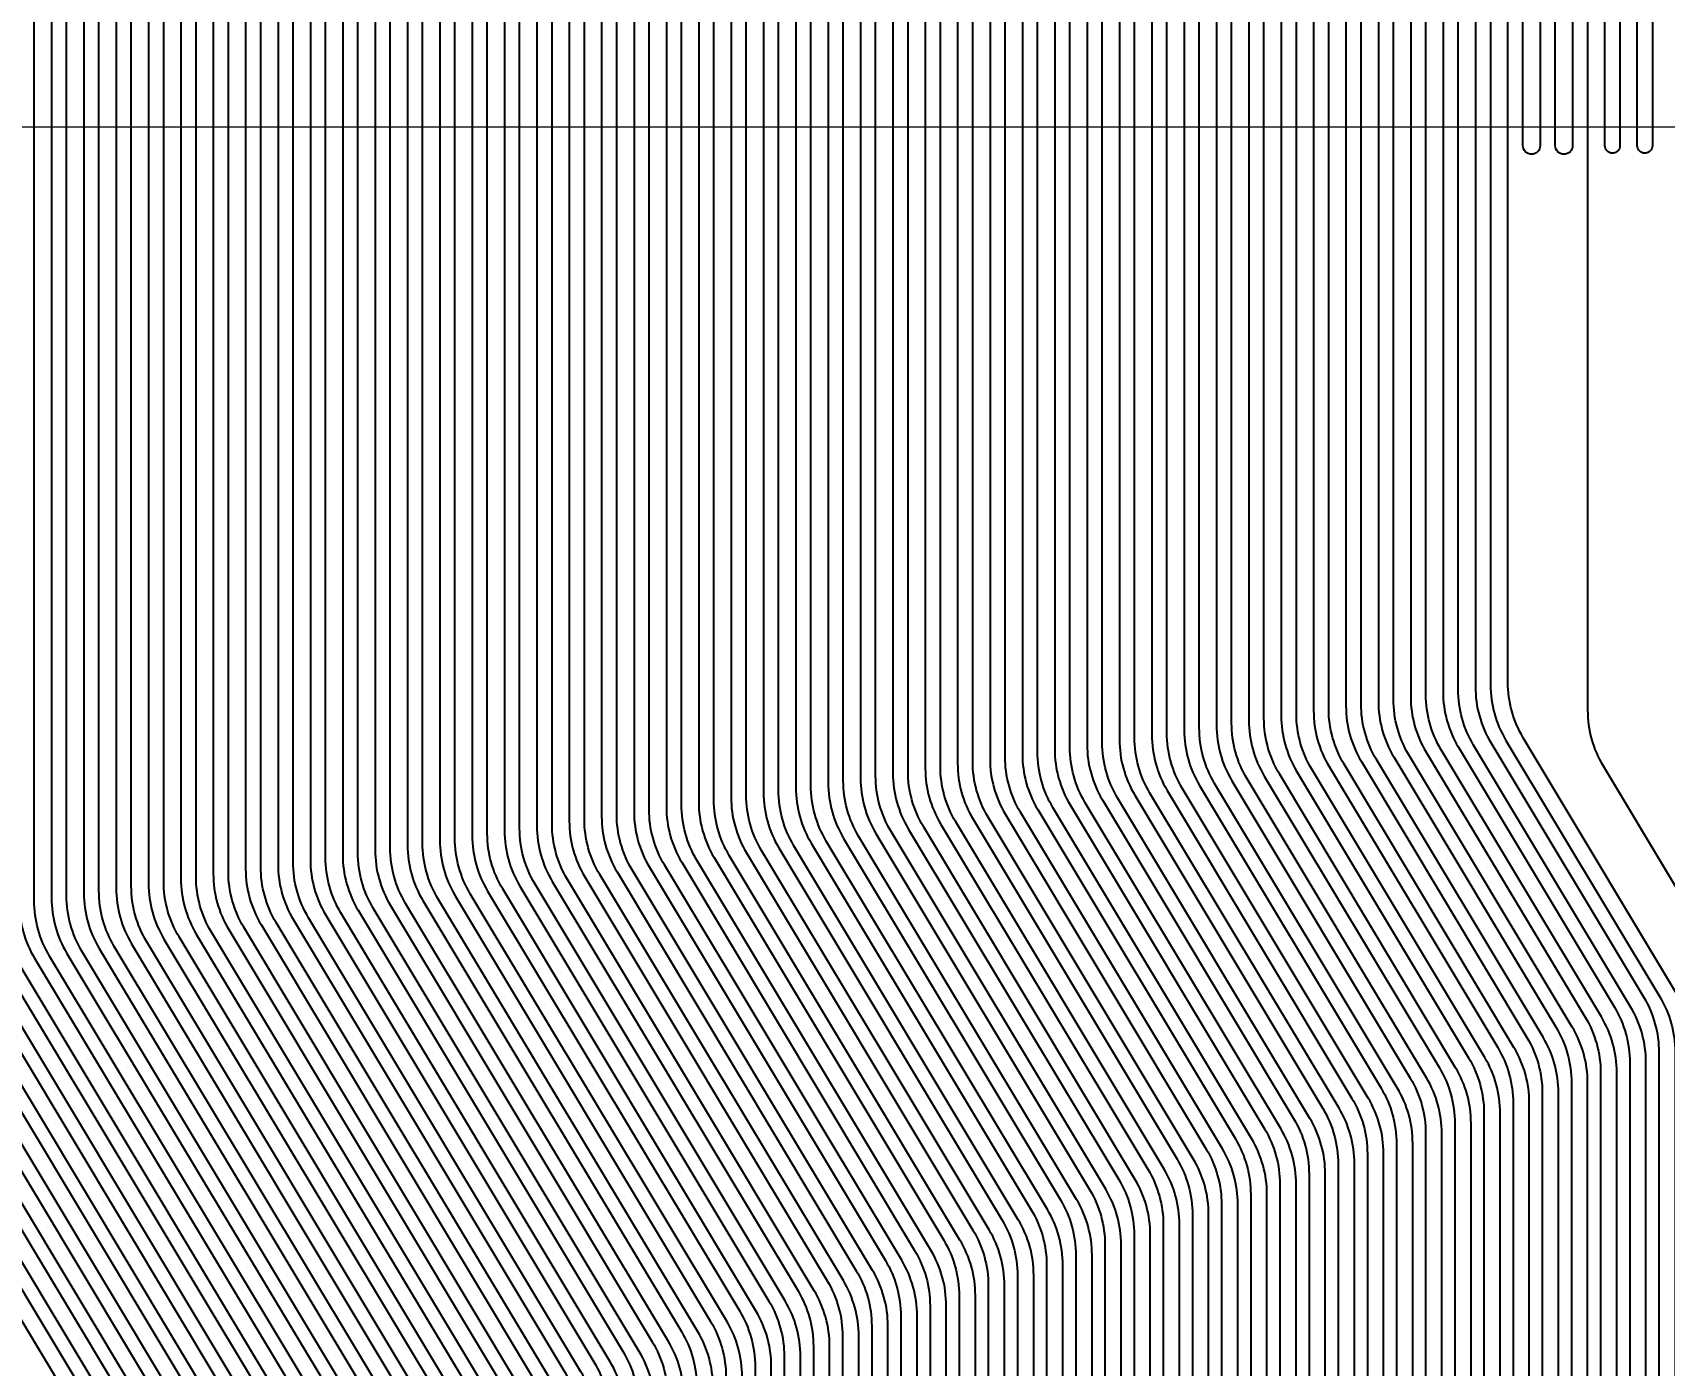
# Model space of a CAD drawing. Extents: x 10 to 206, y -65 to 73.
# Drawn here: x 64.677 to 66.189, y 35.199 to 36.434 of the extents above; entities that cross this region are included whole.
import ezdxf

# ---------------------------------------------------------------- set-up
doc = ezdxf.new("R2010")
doc.units = 0
doc.header["$LTSCALE"] = 0.5
doc.layers.get('0').update_dxf_attribs({"lineweight": 13})
doc.layers.add('01 Copper', color=3, linetype='Continuous')
doc.layers.add('08 Dimension&pin assignment', color=7, linetype='Continuous')
doc.styles.get("Standard").update_dxf_attribs({"font": 'romans.shx', "width": 0.75, "bigfont": 'AllInOneBig.shx'})
doc.dimstyles.new('ISO-25', dxfattribs={"dimtxt": 0.5, "dimasz": 0.8, "dimexe": 0.1, "dimexo": 0.1, "dimgap": 0.1, "dimtad": 1, "dimdec": 3, "dimzin": 1, "dimdsep": 46, "dimtxsty": 'Standard', "dimcen": 0.5, "dimadec": 0, "dimazin": 0, "dimtfac": 1, "dimtdec": 3, "dimtmove": 0, "dimatfit": 3, "dimfxl": 0, "dimarcsym": 0})

# ---------------------------------------------------------------- blocks, each defined once
blk = doc.blocks.new('*D629')
at = {"layer": '08 Dimension&pin assignment', "color": 0, "lineweight": -2, "transparency": 16777216}
for p, q in [((55.6423, 35.3125), (55.6423, 51.9014)), ((68.5723, 35.3125), (68.5723, 51.9014)), ((56.4423, 51.8014), (67.7723, 51.8014))]:
    blk.add_line(p, q, dxfattribs=at)
at = {"layer": '08 Dimension&pin assignment', "color": 0, "transparency": 16777216}
for points in [[(56.4423, 51.9348), (56.4423, 51.6681), (55.6423, 51.8014)], [(67.7723, 51.9348), (67.7723, 51.6681), (68.5723, 51.8014)]]:
    blk.add_solid(points, dxfattribs=at)
at = {"layer": '08 Dimension&pin assignment', "color": 0, "transparency": 16777216, "insert": (62.1073, 52.2824), "char_height": 0.5, "attachment_point": 5}
blk.add_mtext('12.930±0.1(Cutline)', dxfattribs=at)
blk = doc.blocks.new('*D632')
at = {"layer": '08 Dimension&pin assignment', "color": 0, "lineweight": -2, "transparency": 16777216}
for p, q in [((86.5948, 34.3764), (86.5948, 45.0329)), ((57.8573, 33.5764), (86.6948, 33.5764)), ((79.6948, 33.5764), (86.6948, 33.5764)), ((86.5948, 32.7764), (86.5948, 31.9764))]:
    blk.add_line(p, q, dxfattribs=at)
at = {"layer": '08 Dimension&pin assignment', "color": 0, "transparency": 16777216}
for points in [[(86.4614, 34.3764), (86.7281, 34.3764), (86.5948, 33.5764)], [(86.4614, 32.7764), (86.7281, 32.7764), (86.5948, 33.5764)]]:
    blk.add_solid(points, dxfattribs=at)
at = {"layer": '08 Dimension&pin assignment', "color": 0, "transparency": 16777216, "insert": (86.1138, 41.0847), "char_height": 0.5, "attachment_point": 5, "rotation": 90}
blk.add_mtext('0%%P1(%%C5mm Tape NG Hole)', dxfattribs=at)
blk = doc.blocks.new('*D638')
at = {"layer": '08 Dimension&pin assignment', "color": 0, "lineweight": -2, "transparency": 16777216}
for p, q in [((62.1073, 42.4464), (62.1073, 45.9014)), ((67.5223, 34.1764), (67.5223, 45.9014)), ((62.9073, 45.8014), (66.7223, 45.8014)), ((67.5223, 45.8014), (72.9508, 45.8014))]:
    blk.add_line(p, q, dxfattribs=at)
at = {"layer": '08 Dimension&pin assignment', "color": 0, "transparency": 16777216}
for points in [[(62.9073, 45.9348), (62.9073, 45.6681), (62.1073, 45.8014)], [(66.7223, 45.9348), (66.7223, 45.6681), (67.5223, 45.8014)]]:
    blk.add_solid(points, dxfattribs=at)
at = {"layer": '08 Dimension&pin assignment', "color": 0, "transparency": 16777216, "insert": (70.6365, 46.2824), "char_height": 0.5, "attachment_point": 5}
blk.add_mtext('5.415{\\A1;\\Fromans,bigfont|c128;%%P0.1\\Fromans,bigfont|c136;5\\Fromans,bigfont|c128;(\\Fromans,bigfont|c136;SR\\Fromans,bigfont|c128;)}', dxfattribs=at)
blk = doc.blocks.new('*D692')
at = {"layer": '08 Dimension&pin assignment', "color": 0, "lineweight": -2, "transparency": 16777216}
for p, q in [((57.1453, 33.9409), (57.1453, 43.8654)), ((67.0692, 33.9409), (67.0692, 43.8654)), ((57.9453, 43.7654), (66.2692, 43.7654)), ((67.0692, 43.7654), (78.7121, 43.7654))]:
    blk.add_line(p, q, dxfattribs=at)
at = {"layer": '08 Dimension&pin assignment', "color": 0, "transparency": 16777216}
for points in [[(57.9453, 43.8987), (57.9453, 43.632), (57.1453, 43.7654)], [(66.2692, 43.632), (66.2692, 43.8987), (67.0692, 43.7654)]]:
    blk.add_solid(points, dxfattribs=at)
at = {"layer": 'Defpoints', "color": 0, "transparency": 16777216}
for p in [(67.0692, 43.7654), (57.1453, 33.8409), (67.0692, 33.8409)]:
    blk.add_point(p, dxfattribs=at)
at = {"layer": '08 Dimension&pin assignment', "color": 0, "transparency": 16777216, "insert": (73.2907, 44.2463), "char_height": 0.5, "attachment_point": 5}
blk.add_mtext('{\\Fromans,chineset|c0;\\C2;9.9\\Fromans.shx,chineset.shx|c0;18*1.0006=9.9239508%%P0.005(I/L)}', dxfattribs=at)

msp = doc.modelspace()

# ---------------------------------------------------------------- linework, layer by layer
at = {"color": 254, "true_color": 0xddb3d4}
msp.add_lwpolyline([(55.10216848, 36.34693204), (68.25153664, 36.34693204)], dxfattribs=at)
at = {"layer": '01 Copper'}
for points in [[(66.10066074, 38.68693204), (66.10066074, 38.58693204), (66.10366074, 38.57693204), (66.10366074, 36.3295184, -1), (66.08766074, 36.3295184), (66.08766074, 38.57693204), (66.09066074, 38.58693204), (66.09066074, 38.68693204), (66.08766074, 38.69693204), (66.08766074, 39.81896109), (66.04575674, 39.90566471), (66.04575674, 40.86042951), (65.96675674, 40.86042951), (65.96675674, 40.98042951), (66.05575674, 40.98042951), (66.05575674, 39.91714684), (66.10366074, 39.81802861), (66.10366074, 38.69693204)], [(66.07067274, 38.68693204), (66.07067274, 38.58693204), (66.07367274, 38.57693204), (66.07367274, 36.3295184, -1), (66.05767274, 36.3295184), (66.05767274, 38.57693204), (66.06067274, 38.58693204), (66.06067274, 38.68693204), (66.05767274, 38.69693204), (66.05767274, 39.81896109), (66.02375674, 39.88913673), (66.02375674, 40.72042951), (65.92775674, 40.72042951), (65.92775674, 40.84042951), (66.03375674, 40.84042951), (66.03375674, 39.90061886), (66.07367274, 39.81802861), (66.07367274, 38.69693204)]]:
    msp.add_lwpolyline(points, format="xyb", close=True, dxfattribs=at)
for points in [[(64.48430874, 38.57693204), (64.48430874, 35.60133559, 0.1359329595), (64.49855945, 35.54988602), (64.79162064, 35.06145071, -0.1359329595), (64.80587134, 35.01000113), (64.80587134, 33.75092951), (64.79387134, 33.75092951), (64.79387134, 35.00084637, 0.1359329595), (64.77962064, 35.05229595), (64.48255945, 35.54739792, -0.1359329595), (64.46830874, 35.5988475), (64.46830874, 38.57693204)], [(64.51429674, 38.57693204), (64.51429674, 35.60577781, 0.1359329595), (64.52854745, 35.55432823), (64.81863684, 35.07084593, -0.1359329595), (64.83288754, 35.01939635), (64.83288754, 33.84092951), (64.82088754, 33.84092951), (64.82088754, 35.01024159, 0.1359329595), (64.80663684, 35.06169117), (64.51254745, 35.55184014, -0.1359329595), (64.49829674, 35.60328972), (64.49829674, 38.57693204)], [(64.54428474, 38.57693204), (64.54428474, 35.61022003, 0.1359329595), (64.55853545, 35.55877045), (64.84565304, 35.08024114, -0.1359329595), (64.85990374, 35.02879157), (64.85990374, 33.75092951), (64.84790374, 33.75092951), (64.84790374, 35.01963681, 0.1359329595), (64.83365304, 35.07108638), (64.54253545, 35.55628236, -0.1359329595), (64.52828474, 35.60773193), (64.52828474, 38.57693204)], [(64.57427274, 38.57693204), (64.57427274, 35.61466225, 0.1359329595), (64.58852345, 35.56321267), (64.87266924, 35.08963636, -0.1359329595), (64.88691994, 35.03818679), (64.88691994, 33.84092951), (64.87491994, 33.84092951), (64.87491994, 35.02903203, 0.1359329595), (64.86066924, 35.0804816), (64.57252345, 35.56072458, -0.1359329595), (64.55827274, 35.61217415), (64.55827274, 38.57693204)], [(64.60426074, 38.57693204), (64.60426074, 35.61910446, 0.1359329595), (64.61851145, 35.56765489), (64.89968544, 35.09903158, -0.1359329595), (64.91393614, 35.047582), (64.91393614, 33.75092951), (64.90193614, 33.75092951), (64.90193614, 35.03842724, 0.1359329595), (64.88768544, 35.08987682), (64.60251145, 35.56516679, -0.1359329595), (64.58826074, 35.61661637), (64.58826074, 38.57693204)], [(64.63424874, 38.57693204), (64.63424874, 35.62354668, 0.1359329595), (64.64849945, 35.5720971), (64.92670164, 35.1084268, -0.1359329595), (64.94095234, 35.05697722), (64.94095234, 33.84092951), (64.92895234, 33.84092951), (64.92895234, 35.04782246, 0.1359329595), (64.91470164, 35.09927204), (64.63249945, 35.56960901, -0.1359329595), (64.61824874, 35.62105859), (64.61824874, 38.57693204)], [(64.66423674, 38.57693204), (64.66423674, 35.6279889, 0.1359329595), (64.67848745, 35.57653932), (64.95371784, 35.11782201, -0.1359329595), (64.96796854, 35.06637244), (64.96796854, 33.75092951), (64.95596854, 33.75092951), (64.95596854, 35.05721768, 0.1359329595), (64.94171784, 35.10866725), (64.66248745, 35.57405123, -0.1359329595), (64.64823674, 35.62550081), (64.64823674, 38.57693204)], [(64.69422474, 38.57693204), (64.69422474, 35.63243112, 0.1359329595), (64.70847545, 35.58098154), (64.98073404, 35.12721723, -0.1359329595), (64.99498474, 35.07576766), (64.99498474, 33.84092951), (64.98298474, 33.84092951), (64.98298474, 35.0666129, 0.1359329595), (64.96873404, 35.11806247), (64.69247545, 35.57849345, -0.1359329595), (64.67822474, 35.62994302), (64.67822474, 38.57693204)], [(64.72421274, 38.57693204), (64.72421274, 35.63687333, 0.1359329595), (64.73846345, 35.58542376), (65.00775024, 35.13661245, -0.1359329595), (65.02200094, 35.08516287), (65.02200094, 33.75092951), (65.01000094, 33.75092951), (65.01000094, 35.07600811, 0.1359329595), (64.99575024, 35.12745769), (64.72246345, 35.58293567, -0.1359329595), (64.70821274, 35.63438524), (64.70821274, 38.57693204)], [(64.75420074, 38.57693204), (64.75420074, 35.64131555, 0.1359329595), (64.76845145, 35.58986598), (65.03476644, 35.14600767, -0.1359329595), (65.04901714, 35.09455809), (65.04901714, 33.84092951), (65.03701714, 33.84092951), (65.03701714, 35.08540333, 0.1359329595), (65.02276644, 35.13685291), (64.75245145, 35.58737788, -0.1359329595), (64.73820074, 35.63882746), (64.73820074, 38.57693204)], [(64.78418874, 38.57693204), (64.78418874, 35.64575777, 0.1359329595), (64.79843945, 35.59430819), (65.06178264, 35.15540288, -0.1359329595), (65.07603334, 35.10395331), (65.07603334, 33.75092951), (65.06403334, 33.75092951), (65.06403334, 35.09479855, 0.1359329595), (65.04978264, 35.14624813), (64.78243945, 35.5918201, -0.1359329595), (64.76818874, 35.64326968), (64.76818874, 38.57693204)], [(64.81417674, 38.57693204), (64.81417674, 35.65019999, 0.1359329595), (64.82842745, 35.59875041), (65.08879884, 35.1647981, -0.1359329595), (65.10304954, 35.11334853), (65.10304954, 33.84092951), (65.09104954, 33.84092951), (65.09104954, 35.10419377, 0.1359329595), (65.07679884, 35.15564334), (64.81242745, 35.59626232, -0.1359329595), (64.79817674, 35.64771189), (64.79817674, 38.57693204)], [(64.84416474, 38.57693204), (64.84416474, 35.6546422, 0.1359329595), (64.85841545, 35.60319263), (65.11581504, 35.17419332, -0.1359329595), (65.13006574, 35.12274374), (65.13006574, 33.75092951), (65.11806574, 33.75092951), (65.11806574, 35.11358899, 0.1359329595), (65.10381504, 35.16503856), (64.84241545, 35.60070454, -0.1359329595), (64.82816474, 35.65215411), (64.82816474, 38.57693204)], [(64.87415274, 38.57693204), (64.87415274, 35.65908442, 0.1359329595), (64.88840345, 35.60763485), (65.14283124, 35.18358854, -0.1359329595), (65.15708194, 35.13213896), (65.15708194, 33.84092951), (65.14508194, 33.84092951), (65.14508194, 35.1229842, 0.1359329595), (65.13083124, 35.17443378), (64.87240345, 35.60514675, -0.1359329595), (64.85815274, 35.65659633), (64.85815274, 38.57693204)], [(64.90414074, 38.57693204), (64.90414074, 35.66352664, 0.1359329595), (64.91839145, 35.61207706), (65.16984744, 35.19298376, -0.1359329595), (65.18409814, 35.14153418), (65.18409814, 33.75092951), (65.17209814, 33.75092951), (65.17209814, 35.13237942, 0.1359329595), (65.15784744, 35.183829), (64.90239145, 35.60958897, -0.1359329595), (64.88814074, 35.66103855), (64.88814074, 38.57693204)], [(64.93412874, 38.57693204), (64.93412874, 35.66796886, 0.1359329595), (64.94837945, 35.61651928), (65.19686364, 35.20237897, -0.1359329595), (65.21111434, 35.1509294), (65.21111434, 33.84092951), (65.19911434, 33.84092951), (65.19911434, 35.14177464, 0.1359329595), (65.18486364, 35.19322421), (64.93237945, 35.61403119, -0.1359329595), (64.91812874, 35.66548076), (64.91812874, 38.57693204)], [(64.96411674, 38.57693204), (64.96411674, 35.67241107, 0.1359329595), (64.97836745, 35.6209615), (65.22387984, 35.21177419, -0.1359329595), (65.23813054, 35.16032462), (65.23813054, 33.75092951), (65.22613054, 33.75092951), (65.22613054, 35.15116986, 0.1359329595), (65.21187984, 35.20261943), (64.96236745, 35.61847341, -0.1359329595), (64.94811674, 35.66992298), (64.94811674, 38.57693204)], [(64.99410474, 38.57693204), (64.99410474, 35.67685329, 0.1359329595), (65.00835545, 35.62540372), (65.25089604, 35.22116941, -0.1359329595), (65.26514674, 35.16971983), (65.26514674, 33.84092951), (65.25314674, 33.84092951), (65.25314674, 35.16056507, 0.1359329595), (65.23889604, 35.21201465), (64.99235545, 35.62291562, -0.1359329595), (64.97810474, 35.6743652), (64.97810474, 38.57693204)], [(65.02409274, 38.57693204), (65.02409274, 35.68129551, 0.1359329595), (65.03834345, 35.62984593), (65.27791224, 35.23056463, -0.1359329595), (65.29216294, 35.17911505), (65.29216294, 33.75092951), (65.28016294, 33.75092951), (65.28016294, 35.16996029, 0.1359329595), (65.26591224, 35.22140987), (65.02234345, 35.62735784, -0.1359329595), (65.00809274, 35.67880742), (65.00809274, 38.57693204)], [(65.05408074, 38.57693204), (65.05408074, 35.68573773, 0.1359329595), (65.06833145, 35.63428815), (65.30492844, 35.23995984, -0.1359329595), (65.31917914, 35.18851027), (65.31917914, 33.84092951), (65.30717914, 33.84092951), (65.30717914, 35.17935551, 0.1359329595), (65.29292844, 35.23080508), (65.05233145, 35.63180006, -0.1359329595), (65.03808074, 35.68324964), (65.03808074, 38.57693204)], [(65.08406874, 38.57693204), (65.08406874, 35.69017995, 0.1359329595), (65.09831945, 35.63873037), (65.33194464, 35.24935506, -0.1359329595), (65.34619534, 35.19790549), (65.34619534, 33.75092951), (65.33419534, 33.75092951), (65.33419534, 35.18875073, 0.1359329595), (65.31994464, 35.2402003), (65.08231945, 35.63624228, -0.1359329595), (65.06806874, 35.68769185), (65.06806874, 38.57693204)], [(65.11405674, 38.57693204), (65.11405674, 35.69462216, 0.1359329595), (65.12830745, 35.64317259), (65.35896084, 35.25875028, -0.1359329595), (65.37321154, 35.2073007), (65.37321154, 33.84092951), (65.36121154, 33.84092951), (65.36121154, 35.19814594, 0.1359329595), (65.34696084, 35.24959552), (65.11230745, 35.6406845, -0.1359329595), (65.09805674, 35.69213407), (65.09805674, 38.57693204)], [(65.14404474, 38.57693204), (65.14404474, 35.69906438, 0.1359329595), (65.15829545, 35.64761481), (65.38597704, 35.2681455, -0.1359329595), (65.40022774, 35.21669592), (65.40022774, 33.75092951), (65.38822774, 33.75092951), (65.38822774, 35.20754116, 0.1359329595), (65.37397704, 35.25899074), (65.14229545, 35.64512671, -0.1359329595), (65.12804474, 35.69657629), (65.12804474, 38.57693204)], [(65.17403274, 38.57693204), (65.17403274, 35.7035066, 0.1359329595), (65.18828345, 35.65205702), (65.41299324, 35.27754071, -0.1359329595), (65.42724394, 35.22609114), (65.42724394, 33.84092951), (65.41524394, 33.84092951), (65.41524394, 35.21693638, 0.1359329595), (65.40099324, 35.26838596), (65.17228345, 35.64956893, -0.1359329595), (65.15803274, 35.70101851), (65.15803274, 38.57693204)], [(65.20402074, 38.57693204), (65.20402074, 35.70794882, 0.1359329595), (65.21827145, 35.65649924), (65.44000944, 35.28693593, -0.1359329595), (65.45426014, 35.23548636), (65.45426014, 33.75092951), (65.44226014, 33.75092951), (65.44226014, 35.2263316, 0.1359329595), (65.42800944, 35.27778117), (65.20227145, 35.65401115, -0.1359329595), (65.18802074, 35.70546072), (65.18802074, 38.57693204)], [(65.23400874, 38.57693204), (65.23400874, 35.71239103, 0.1359329595), (65.24825945, 35.66094146), (65.46702564, 35.29633115, -0.1359329595), (65.48127634, 35.24488157), (65.48127634, 33.84092951), (65.46927634, 33.84092951), (65.46927634, 35.23572681, 0.1359329595), (65.45502564, 35.28717639), (65.23225945, 35.65845337, -0.1359329595), (65.21800874, 35.70990294), (65.21800874, 38.57693204)], [(65.26399674, 38.57693204), (65.26399674, 35.71683325, 0.1359329595), (65.27824745, 35.66538368), (65.49404184, 35.30572637, -0.1359329595), (65.50829254, 35.25427679), (65.50829254, 33.75092951), (65.49629254, 33.75092951), (65.49629254, 35.24512203, 0.1359329595), (65.48204184, 35.29657161), (65.26224745, 35.66289558, -0.1359329595), (65.24799674, 35.71434516), (65.24799674, 38.57693204)], [(65.29398474, 38.57693204), (65.29398474, 35.72127547, 0.1359329595), (65.30823545, 35.66982589), (65.52105804, 35.31512159, -0.1359329595), (65.53530874, 35.26367201), (65.53530874, 33.84092951), (65.52330874, 33.84092951), (65.52330874, 35.25451725, 0.1359329595), (65.50905804, 35.30596683), (65.29223545, 35.6673378, -0.1359329595), (65.27798474, 35.71878738), (65.27798474, 38.57693204)], [(65.32397274, 38.57693204), (65.32397274, 35.72571769, 0.1359329595), (65.33822345, 35.67426811), (65.54807424, 35.3245168, -0.1359329595), (65.56232494, 35.27306723), (65.56232494, 33.75092951), (65.55032494, 33.75092951), (65.55032494, 35.26391247, 0.1359329595), (65.53607424, 35.31536204), (65.32222345, 35.67178002, -0.1359329595), (65.30797274, 35.72322959), (65.30797274, 38.57693204)], [(65.35396074, 38.57693204), (65.35396074, 35.7301599, 0.1359329595), (65.36821145, 35.67871033), (65.57509044, 35.33391202, -0.1359329595), (65.58934114, 35.28246245), (65.58934114, 33.84092951), (65.57734114, 33.84092951), (65.57734114, 35.27330769, 0.1359329595), (65.56309044, 35.32475726), (65.35221145, 35.67622224, -0.1359329595), (65.33796074, 35.72767181), (65.33796074, 38.57693204)], [(65.38394874, 38.57693204), (65.38394874, 35.73460212, 0.1359329595), (65.39819945, 35.68315255), (65.60210664, 35.34330724, -0.1359329595), (65.61635734, 35.29185766), (65.61635734, 33.75092951), (65.60435734, 33.75092951), (65.60435734, 35.2827029, 0.1359329595), (65.59010664, 35.33415248), (65.38219945, 35.68066445, -0.1359329595), (65.36794874, 35.73211403), (65.36794874, 38.57693204)], [(65.41393674, 38.57693204), (65.41393674, 35.73904434, 0.1359329595), (65.42818745, 35.68759476), (65.62912284, 35.35270246, -0.1359329595), (65.64337354, 35.30125288), (65.64337354, 33.84092951), (65.63137354, 33.84092951), (65.63137354, 35.29209812, 0.1359329595), (65.61712284, 35.3435477), (65.41218745, 35.68510667, -0.1359329595), (65.39793674, 35.73655625), (65.39793674, 38.57693204)], [(65.44392474, 38.57693204), (65.44392474, 35.74348656, 0.1359329595), (65.45817545, 35.69203698), (65.65613904, 35.36209767, -0.1359329595), (65.67038974, 35.3106481), (65.67038974, 33.75092951), (65.65838974, 33.75092951), (65.65838974, 35.30149334, 0.1359329595), (65.64413904, 35.35294291), (65.44217545, 35.68954889, -0.1359329595), (65.42792474, 35.74099847), (65.42792474, 38.57693204)], [(65.47391274, 38.57693204), (65.47391274, 35.74792878, 0.1359329595), (65.48816345, 35.6964792), (65.68315524, 35.37149289, -0.1359329595), (65.69740594, 35.32004332), (65.69740594, 33.84092951), (65.68540594, 33.84092951), (65.68540594, 35.31088856, 0.1359329595), (65.67115524, 35.36233813), (65.47216345, 35.69399111, -0.1359329595), (65.45791274, 35.74544068), (65.45791274, 38.57693204)], [(65.50390074, 38.57693204), (65.50390074, 35.75237099, 0.1359329595), (65.51815145, 35.70092142), (65.71017144, 35.38088811, -0.1359329595), (65.72442214, 35.32943853), (65.72442214, 33.75092951), (65.71242214, 33.75092951), (65.71242214, 35.32028377, 0.1359329595), (65.69817144, 35.37173335), (65.50215145, 35.69843332, -0.1359329595), (65.48790074, 35.7498829), (65.48790074, 38.57693204)], [(65.53388874, 38.57693204), (65.53388874, 35.75681321, 0.1359329595), (65.54813945, 35.70536364), (65.73718764, 35.39028333, -0.1359329595), (65.75143834, 35.33883375), (65.75143834, 33.84092951), (65.73943834, 33.84092951), (65.73943834, 35.32967899, 0.1359329595), (65.72518764, 35.38112857), (65.53213945, 35.70287554, -0.1359329595), (65.51788874, 35.75432512), (65.51788874, 38.57693204)], [(65.56387674, 38.57693204), (65.56387674, 35.76125543, 0.1359329595), (65.57812745, 35.70980585), (65.76420384, 35.39967854, -0.1359329595), (65.77845454, 35.34822897), (65.77845454, 33.75092951), (65.76645454, 33.75092951), (65.76645454, 35.33907421, 0.1359329595), (65.75220384, 35.39052379), (65.56212745, 35.70731776, -0.1359329595), (65.54787674, 35.75876734), (65.54787674, 38.57693204)], [(65.59386474, 38.57693204), (65.59386474, 35.76569765, 0.1359329595), (65.60811545, 35.71424807), (65.79122004, 35.40907376, -0.1359329595), (65.80547074, 35.35762419), (65.80547074, 33.84092951), (65.79347074, 33.84092951), (65.79347074, 35.34846943, 0.1359329595), (65.77922004, 35.399919), (65.59211545, 35.71175998, -0.1359329595), (65.57786474, 35.76320955), (65.57786474, 38.57693204)], [(65.62385274, 38.57693204), (65.62385274, 35.77013986, 0.1359329595), (65.63810345, 35.71869029), (65.81823624, 35.41846898, -0.1359329595), (65.83248694, 35.3670194), (65.83248694, 33.75092951), (65.82048694, 33.75092951), (65.82048694, 35.35786464, 0.1359329595), (65.80623624, 35.40931422), (65.62210345, 35.7162022, -0.1359329595), (65.60785274, 35.76765177), (65.60785274, 38.57693204)], [(65.65384074, 38.57693204), (65.65384074, 35.77458208, 0.1359329595), (65.66809145, 35.72313251), (65.84525244, 35.4278642, -0.1359329595), (65.85950314, 35.37641462), (65.85950314, 33.84092951), (65.84750314, 33.84092951), (65.84750314, 35.36725986, 0.1359329595), (65.83325244, 35.41870944), (65.65209145, 35.72064441, -0.1359329595), (65.63784074, 35.77209399), (65.63784074, 38.57693204)], [(65.68382874, 38.57693204), (65.68382874, 35.7790243, 0.1359329595), (65.69807945, 35.72757472), (65.87226864, 35.43725942, -0.1359329595), (65.88651934, 35.38580984), (65.88651934, 33.75092951), (65.87451934, 33.75092951), (65.87451934, 35.37665508, 0.1359329595), (65.86026864, 35.42810466), (65.68207945, 35.72508663, -0.1359329595), (65.66782874, 35.77653621), (65.66782874, 38.57693204)], [(65.71381674, 38.57693204), (65.71381674, 35.78346652, 0.1359329595), (65.72806745, 35.73201694), (65.89928484, 35.44665463, -0.1359329595), (65.91353554, 35.39520506), (65.91353554, 33.84092951), (65.90153554, 33.84092951), (65.90153554, 35.3860503, 0.1359329595), (65.88728484, 35.43749987), (65.71206745, 35.72952885, -0.1359329595), (65.69781674, 35.78097842), (65.69781674, 38.57693204)], [(65.74380474, 38.57693204), (65.74380474, 35.78790873, 0.1359329595), (65.75805545, 35.73645916), (65.92630104, 35.45604985, -0.1359329595), (65.94055174, 35.40460028), (65.94055174, 33.75092951), (65.92855174, 33.75092951), (65.92855174, 35.39544552, 0.1359329595), (65.91430104, 35.44689509), (65.74205545, 35.73397107, -0.1359329595), (65.72780474, 35.78542064), (65.72780474, 38.57693204)], [(65.77379274, 38.57693204), (65.77379274, 35.79235095, 0.1359329595), (65.78804345, 35.74090138), (65.95331724, 35.46544507, -0.1359329595), (65.96756794, 35.41399549), (65.96756794, 33.84092951), (65.95556794, 33.84092951), (65.95556794, 35.40484073, 0.1359329595), (65.94131724, 35.45629031), (65.77204345, 35.73841328, -0.1359329595), (65.75779274, 35.78986286), (65.75779274, 38.57693204)], [(65.80378074, 38.57693204), (65.80378074, 35.79679317, 0.1359329595), (65.81803145, 35.74534359), (65.98033344, 35.47484029, -0.1359329595), (65.99458414, 35.42339071), (65.99458414, 33.75092951), (65.98258414, 33.75092951), (65.98258414, 35.41423595, 0.1359329595), (65.96833344, 35.46568553), (65.80203145, 35.7428555, -0.1359329595), (65.78778074, 35.79430508), (65.78778074, 38.57693204)], [(65.83376874, 38.57693204), (65.83376874, 35.80123539, 0.1359329595), (65.84801945, 35.74978581), (66.00734964, 35.4842355, -0.1359329595), (66.02160034, 35.43278593), (66.02160034, 33.84092951), (66.00960034, 33.84092951), (66.00960034, 35.42363117, 0.1359329595), (65.99534964, 35.47508074), (65.83201945, 35.74729772, -0.1359329595), (65.81776874, 35.7987473), (65.81776874, 38.57693204)], [(65.86375674, 38.57693204), (65.86375674, 35.80567761, 0.1359329595), (65.87800745, 35.75422803), (66.03436584, 35.49363072, -0.1359329595), (66.04861654, 35.44218115), (66.04861654, 33.75092951), (66.03661654, 33.75092951), (66.03661654, 35.43302639, 0.1359329595), (66.02236584, 35.48447596), (65.86200745, 35.75173994, -0.1359329595), (65.84775674, 35.80318951), (65.84775674, 38.57693204)], [(65.89374474, 38.57693204), (65.89374474, 35.81011982, 0.1359329595), (65.90799545, 35.75867025), (66.06138204, 35.50302594, -0.1359329595), (66.07563274, 35.45157636), (66.07563274, 33.84092951), (66.06363274, 33.84092951), (66.06363274, 35.4424216, 0.1359329595), (66.04938204, 35.49387118), (65.89199545, 35.75618215, -0.1359329595), (65.87774474, 35.80763173), (65.87774474, 38.57693204)], [(65.92373274, 38.57693204), (65.92373274, 35.81456204, 0.1359329595), (65.93798345, 35.76311247), (66.08839824, 35.51242116, -0.1359329595), (66.10264894, 35.46097158), (66.10264894, 33.75092951), (66.09064894, 33.75092951), (66.09064894, 35.45181682, 0.1359329595), (66.07639824, 35.5032664), (65.92198345, 35.76062437, -0.1359329595), (65.90773274, 35.81207395), (65.90773274, 38.57693204)], [(65.95372074, 38.57693204), (65.95372074, 35.81900426, 0.1359329595), (65.96797145, 35.76755468), (66.11541444, 35.52181637, -0.1359329595), (66.12966514, 35.4703668), (66.12966514, 33.84092951), (66.11766514, 33.84092951), (66.11766514, 35.46121204, 0.1359329595), (66.10341444, 35.51266161), (65.95197145, 35.76506659, -0.1359329595), (65.93772074, 35.81651617), (65.93772074, 38.57693204)], [(65.98370874, 38.57693204), (65.98370874, 35.82344648, 0.1359329595), (65.99795945, 35.7719969), (66.14243064, 35.53121159, -0.1359329595), (66.15668134, 35.47976202), (66.15668134, 33.75092951), (66.14468134, 33.75092951), (66.14468134, 35.47060726, 0.1359329595), (66.13043064, 35.52205683), (65.98195945, 35.76950881, -0.1359329595), (65.96770874, 35.82095838), (65.96770874, 38.57693204)], [(66.01369674, 38.57693204), (66.01369674, 35.82788869, 0.1359329595), (66.02794745, 35.77643912), (66.16944684, 35.54060681, -0.1359329595), (66.18369754, 35.48915723), (66.18369754, 33.84092951), (66.17169754, 33.84092951), (66.17169754, 35.48000247, 0.1359329595), (66.15744684, 35.53145205), (66.01194745, 35.77395103, -0.1359329595), (65.99769674, 35.8254006), (65.99769674, 38.57693204)], [(66.02768474, 38.57693204), (66.02768474, 35.82984282, 0.1359329595), (66.04193545, 35.77839324), (66.18446304, 35.54084727, -0.1359329595), (66.19871374, 35.48939769), (66.19871374, 33.75092951), (66.21071374, 33.75092951), (66.21071374, 35.06642951, -0.4142135624), (66.26071374, 35.11642951), (66.64700534, 35.11642951, 0.4142135624), (66.69700534, 35.16642951), (66.69700534, 35.29318974, 0.3152987889), (66.66410635, 35.34017437), (66.24353128, 35.49325118, -0.1719942425), (66.21775764, 35.51451102), (66.05793545, 35.78088134, -0.1359329595), (66.04368474, 35.83233091), (66.04368474, 38.57693204)], [(66.11764874, 38.57693204), (66.11764874, 35.80624011, 0.1359329595), (66.13189945, 35.75479053), (66.2587328, 35.54340162, 0.1719942425), (66.31028008, 35.50088193), (67.65645876, 35.01091297, -0.3152987889), (67.72225674, 34.9169437), (67.72225674, 31.68582469, -0.2304494775)], [(66.14763674, 38.57693204), (66.14763674, 36.3295184, -1), (66.13364874, 36.3295184), (66.13364874, 38.57693204)], [(66.17762474, 38.57693204), (66.17762474, 36.3295184, -1), (66.16363674, 36.3295184), (66.16363674, 38.57693204)]]:
    msp.add_lwpolyline(points, format="xyb", dxfattribs=at)

# ---------------------------------------------------------------- dimensions: what is measured, and where the dimension line sits
at = {"layer": '08 Dimension&pin assignment'}
for base, p1, p2, text, override, picture, middle in [((68.57225674, 51.80142951), (55.64225674, 35.21245194), (68.57225674, 35.21245194), '<>±0.1(Cutline)', {"dimadec": 3}, '*D629', (62.10725674, 51.80142951)), ((62.10725674, 45.80142951), (67.52225674, 34.07642951), (62.10725674, 42.34642951), '<>{\\A1;\\Fromans,bigfont|c128;%%P0.1\\Fromans,bigfont|c136;5\\Fromans,bigfont|c128;(\\Fromans,bigfont|c136;SR\\Fromans,bigfont|c128;)}', {"dimzin": 8, "dimadec": 3}, '*D638', (70.63654246, 45.80142951))]:
    dim = msp.add_linear_dim(base=base, p1=p1, p2=p2, text=text, dimstyle='ISO-25', override=override, dxfattribs=at)
    dim.commit()
    dim.dimension.update_dxf_attribs({"geometry": picture, "text_midpoint": middle, "dimtype": 160})
dim = msp.add_linear_dim(base=(86.5947567431, 33.5764295119), p1=(79.5947567431, 33.5764295119), p2=(57.7572567431, 33.5764295119), angle=90, text='<>%%P1(%%C5mm Tape NG Hole)', dimstyle='ISO-25', override={"dimzin": 8, "dimadec": 3}, dxfattribs=at)
dim.commit()
dim.dimension.update_dxf_attribs({"geometry": '*D632', "text_midpoint": (86.5947567431, 41.0846795121), "dimtype": 160})
at = {"layer": '08 Dimension&pin assignment', "color": 2}
dim = msp.add_linear_dim(base=(67.0692321431, 43.7653682511), p1=(57.1452813431, 33.8409295119), p2=(67.0692321431, 33.8409295119), text='{\\Fromans,chineset|c0;\\C2;9.9\\Fromans.shx,chineset.shx|c0;18*1.0006=<>%%P0.005(I/L)}', dimstyle='ISO-25', override={"dimdec": 8, "dimzin": 8, "dimtxsty": 'Standard', "dimadec": 3}, dxfattribs=at)
dim.commit()
dim.dimension.update_dxf_attribs({"geometry": '*D692', "text_midpoint": (73.2906607145, 44.2463206321)})

doc.saveas('drawing.dxf')
